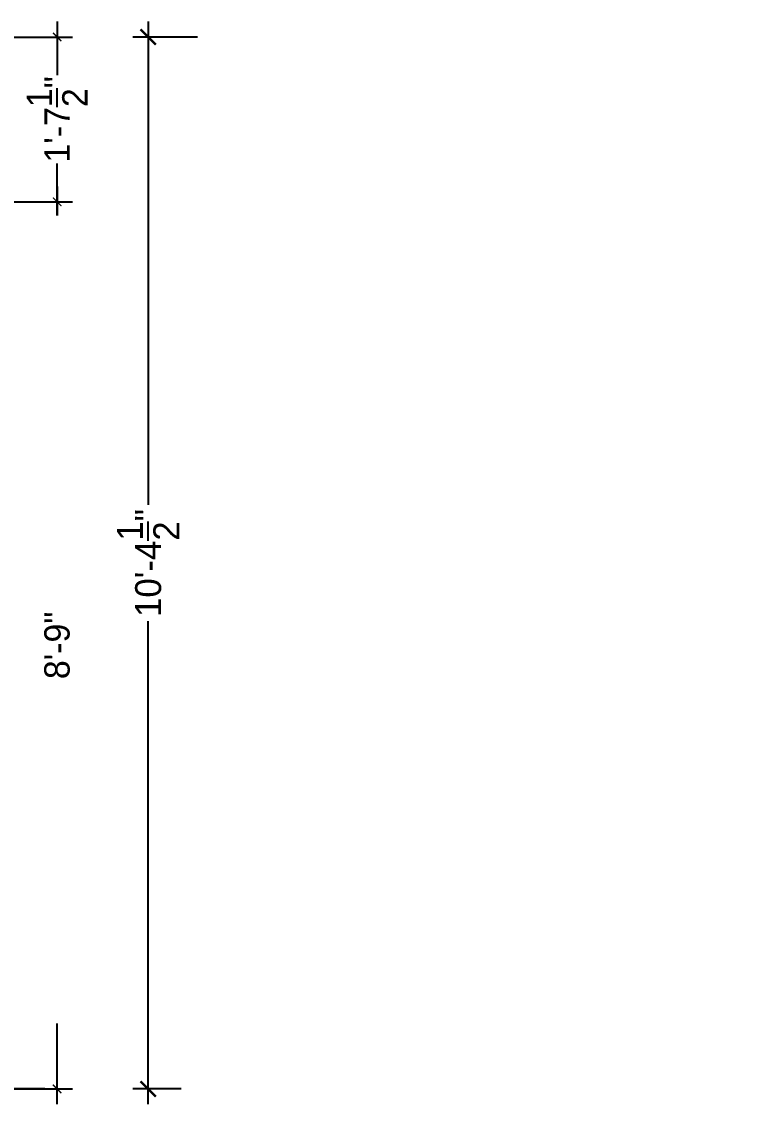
# Model space of a CAD drawing. Header units: inches. Extents: x -137722 to 81594, y -22256 to -1207.
# Drawn here: x -61510.2 to -61425, y -3383.2 to -3255 of the extents above; entities that cross this region are included whole.
import ezdxf

# ---------------------------------------------------------------- set-up
doc = ezdxf.new("R2010")
doc.units = ezdxf.units.IN
doc.header["$LTSCALE"] = 0.05
doc.header["$MEASUREMENT"] = 0
doc.header["$PDMODE"] = 3
doc.header["$PDSIZE"] = -4
doc.linetypes.add('DASHED2', pattern=[0.375, 0.25, -0.125])
doc.layers.get('Defpoints').update_dxf_attribs({"linetype": 'DASHED2'})
doc.layers.add('Civil Dimension - Text', color=7, linetype='Continuous')
doc.layers.add('text', color=176, linetype='Continuous')
doc.styles.add('4MMOF3-8', font='ARIALN.TTF', dxfattribs={"height": 5.12})
doc.styles.add('9-128OF1-4', font='stylu.ttf')
doc.dimstyles.new('DIM 1-4', dxfattribs={"dimtxt": 3.0792, "dimasz": 1.82, "dimexe": 1.82, "dimexo": 0, "dimgap": 0.09, "dimtad": 0, "dimzin": 0, "dimdsep": 46, "dimlunit": 4, "dimtxsty": '9-128OF1-4', "dimblk": 'ARCHTICK', "dimcen": 1.8125, "dimdle": 1.82, "dimclrd": 8, "dimclre": 8, "dimadec": 0, "dimazin": 0, "dimtfac": 1, "dimtofl": 0, "dimtmove": 0, "dimatfit": 3, "dimldrblk": 'OPEN90', "dimfxl": 1, "dimtolj": 1, "dimtzin": 0, "dimlwd": -1, "dimarcsym": 0})

# ---------------------------------------------------------------- blocks, each defined once
blk = doc.blocks.new('_ArchTick')
at = {"color": 0, "const_width": 0.15}
blk.add_lwpolyline([(-0.5, -0.5), (0.5, 0.5)], dxfattribs=at)
blk = doc.blocks.new('*D504')
at = {"layer": 'Civil Dimension - Text', "color": 8, "ltscale": 50, "transparency": 16777216}
for p, q in [((-61506, -3274.54), (-61506, -3324.25)), ((-61506, -3383.18), (-61506, -3333.48))]:
    blk.add_line(p, q, dxfattribs=at)
at = {"layer": 'Civil Dimension - Text', "color": 8, "lineweight": -2, "ltscale": 50, "transparency": 16777216}
for p, q in [((-61511.87, -3276.36), (-61504.18, -3276.36)), ((-61511.87, -3381.36), (-61504.18, -3381.36))]:
    blk.add_line(p, q, dxfattribs=at)
at = {"layer": 'Defpoints', "color": 0, "ltscale": 50, "transparency": 16777216}
for p in [(-61511.87, -3276.36), (-61511.87, -3381.36), (-61506, -3381.36)]:
    blk.add_point(p, dxfattribs=at)
at = {"layer": 'Civil Dimension - Text', "color": 8, "ltscale": 50, "transparency": 16777216}
for p, rotation in [((-61506, -3276.36), 90), ((-61506, -3381.36), 270)]:
    blk.add_blockref('_ArchTick', p, dxfattribs=dict(at, rotation=rotation))
at = {"layer": 'Civil Dimension - Text', "color": 0, "ltscale": 50, "transparency": 16777216, "insert": (-61506, -3328.86), "char_height": 3, "attachment_point": 5, "rotation": 90, "style": '9-128OF1-4'}
blk.add_mtext('\\A1;8\'-9"', dxfattribs=at)
blk = doc.blocks.new('_Open90')
at = {"color": 0, "linetype": 'ByBlock', "lineweight": -2}
for p, q in [((0, 0), (-1, 0)), ((-0.5, 0.5), (0, 0)), ((0, 0), (-0.5, -0.5))]:
    blk.add_line(p, q, dxfattribs=at)
blk = doc.blocks.new('*D505')
at = {"layer": 'Civil Dimension - Text', "color": 8, "ltscale": 50, "transparency": 16777216}
for p, q in [((-61506, -3255.04), (-61506, -3261.39)), ((-61506, -3278.18), (-61506, -3271.83))]:
    blk.add_line(p, q, dxfattribs=at)
at = {"layer": 'Civil Dimension - Text', "color": 8, "lineweight": -2, "ltscale": 50, "transparency": 16777216}
for p, q in [((-61517.2, -3256.86), (-61504.18, -3256.86)), ((-61511.87, -3276.36), (-61504.18, -3276.36))]:
    blk.add_line(p, q, dxfattribs=at)
at = {"layer": 'Defpoints', "color": 0, "ltscale": 50, "transparency": 16777216}
for p in [(-61517.2, -3256.86), (-61506, -3256.86), (-61511.87, -3276.36)]:
    blk.add_point(p, dxfattribs=at)
at = {"layer": 'Civil Dimension - Text', "color": 8, "ltscale": 50, "transparency": 16777216}
for p, rotation in [((-61506, -3256.86), 90), ((-61506, -3276.36), 270)]:
    blk.add_blockref('_ArchTick', p, dxfattribs=dict(at, rotation=rotation))
at = {"layer": 'Civil Dimension - Text', "color": 0, "ltscale": 50, "transparency": 16777216, "insert": (-61506, -3266.61), "char_height": 3, "attachment_point": 5, "rotation": 90, "style": '9-128OF1-4'}
blk.add_mtext('\\A1;1\'-7{\\H1x;\\S1/2;}"', dxfattribs=at)
blk = doc.blocks.new('*D725')
at = {"layer": 'Civil Dimension - Text', "color": 8, "ltscale": 50, "transparency": 16777216}
for p, q in [((-61495.23, -3255.04), (-61495.23, -3312.23)), ((-61495.23, -3383.18), (-61495.23, -3326))]:
    blk.add_line(p, q, dxfattribs=at)
at = {"layer": 'Civil Dimension - Text', "color": 8, "lineweight": -2, "ltscale": 50, "transparency": 16777216}
for p, q in [((-61489.37, -3256.86), (-61497.05, -3256.86)), ((-61491.3, -3381.36), (-61497.05, -3381.36))]:
    blk.add_line(p, q, dxfattribs=at)
at = {"layer": 'Defpoints', "color": 0, "ltscale": 50, "transparency": 16777216}
for p in [(-61489.37, -3256.86), (-61495.23, -3381.36), (-61491.3, -3381.36)]:
    blk.add_point(p, dxfattribs=at)
at = {"layer": 'Civil Dimension - Text', "color": 8, "ltscale": 50, "transparency": 16777216, "xscale": 1.82, "yscale": 1.82, "zscale": 1.82}
for p, rotation in [((-61495.23, -3256.86), 90), ((-61495.23, -3381.36), 270)]:
    blk.add_blockref('_ArchTick', p, dxfattribs=dict(at, rotation=rotation))
at = {"layer": 'Civil Dimension - Text', "color": 0, "ltscale": 50, "transparency": 16777216, "insert": (-61495.23, -3319.11), "char_height": 3.0792, "attachment_point": 5, "rotation": 90, "style": '9-128OF1-4'}
blk.add_mtext('\\A1;10\'-4{\\H1x;\\S1/2;}"', dxfattribs=at)

msp = doc.modelspace()

# ---------------------------------------------------------------- linework, layer by layer
at = {"ltscale": 50}
msp.add_line((-61507.4473, -3381.3618), (-61668.278, -3381.3618), dxfattribs=at)

# ---------------------------------------------------------------- texts
at = {"layer": 'text', "ltscale": 50, "insert": (-61674.9512, -3372.783), "char_height": 2, "attachment_point": 4, "style": '4MMOF3-8', "bg_fill": 2}
msp.add_mtext_dynamic_manual_height_columns('{\\fStylus BT|b0|i0|c0|p34;Michaelangelo \\PCounter}', width=164.542099, gutter_width=15.396, heights=[0], dxfattribs=at)

# ---------------------------------------------------------------- dimensions: what is measured, and where the dimension line sits
at = {"layer": 'Civil Dimension - Text', "ltscale": 50}
dim = msp.add_linear_dim(base=(-61505.9951, -3256.8618), p1=(-61511.8741, -3276.3618), p2=(-61517.195, -3256.8618), angle=90, dimstyle='DIM 1-4', override={"dimtxt": 3, "dimasz": 1, "dimtmove": 1, "dimfxl": 0, "dimarcsym": 1}, dxfattribs=at)
dim.commit()
dim.dimension.update_dxf_attribs({"geometry": '*D505', "text_midpoint": (-61505.9951, -3266.6118)})

# ---------------------------------------------------------------- next in the draw order: dimensions: what is measured, and where the dimension line sits
dim = msp.add_linear_dim(base=(-61505.9951, -3381.3618), p1=(-61511.8741, -3276.3618), p2=(-61511.8741, -3381.3618), angle=90, dimstyle='DIM 1-4', override={"dimtxt": 3, "dimasz": 1, "dimfxl": 0, "dimarcsym": 1}, dxfattribs=at)
dim.commit()
dim.dimension.update_dxf_attribs({"geometry": '*D504', "text_midpoint": (-61505.9951, -3328.8618)})

# ---------------------------------------------------------------- next in the draw order: texts
at = {"layer": 'text', "ltscale": 50, "insert": (-61528.2532, -3325.8169), "char_height": 5.12, "width": 100.677375, "attachment_point": 4, "style": '4MMOF3-8', "bg_fill": 2}
msp.add_mtext('C\\P\\PO\\P\\PL\\P\\PU\\P\\PM\\P\\PN', dxfattribs=at)

# ---------------------------------------------------------------- next in the draw order: texts
at = {"layer": 'text', "ltscale": 50, "insert": (-61548.2349, -3318.6712), "char_height": 4, "width": 100.677375, "attachment_point": 4, "style": '4MMOF3-8', "bg_fill": 2}
msp.add_mtext('{\\fStylus BT|b0|i0|c0|p34;Word \\PCloud}', dxfattribs=at)

# ---------------------------------------------------------------- next in the draw order: dimensions: what is measured, and where the dimension line sits
at = {"layer": 'Civil Dimension - Text', "ltscale": 50}
dim = msp.add_linear_dim(base=(-61495.2334, -3381.3618), p1=(-61489.3723, -3256.8618), p2=(-61491.3019, -3381.3618), angle=90, dimstyle='DIM 1-4', override={"dimtmove": 1, "dimfxl": 0, "dimarcsym": 1}, dxfattribs=at)
dim.commit()
dim.dimension.update_dxf_attribs({"geometry": '*D725', "text_midpoint": (-61495.2334, -3319.1118)})

doc.saveas('drawing.dxf')
